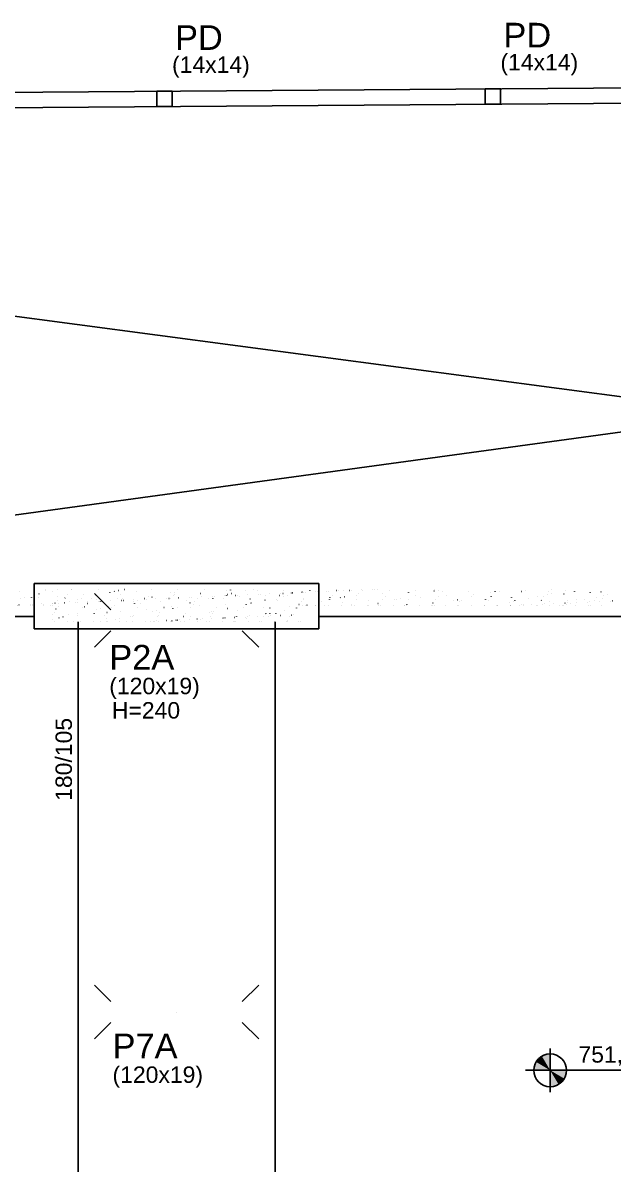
# Model space of a CAD drawing. Header units: millimetres. Extents: x 11071 to 20686, y 1651 to 7234.
# Drawn here: x 14157 to 14697, y 6175 to 7217 of the extents above; entities that cross this region are included whole.
import ezdxf

# ---------------------------------------------------------------- set-up
doc = ezdxf.new("R2010")
doc.units = ezdxf.units.MM
for name, color, linetype in [('1', 4, 'Continuous'), ('11', 22, 'Continuous'), ('12', 3, 'Continuous'), ('19', 5, 'Continuous'), ('242', 3, 'Continuous'), ('26', 1, 'Continuous'), ('27', 10, 'Continuous'), ('32', 4, 'Continuous'), ('4', 1, 'Continuous'), ('6', 6, 'Continuous'), ('9', 3, 'Continuous')]:
    doc.layers.add(name, color=color, linetype=linetype)
doc.styles.get("Standard").update_dxf_attribs({"font": 'arial.ttf'})

# ---------------------------------------------------------------- blocks, each defined once
blk = doc.blocks.new('_H9EFD498501-005')
for p, q in [((2368.807335, 4541.871545), (2368.852993, 4541.931047)), ((2392.925152, 4541.676806), (2392.970809, 4541.736308)), ((2399.758076, 4541.983515), (2399.767866, 4542.057873)), ((2404.763704, 4541.769758), (2404.838633, 4541.77303)), ((2406.63692, 4541.851545), (2406.711848, 4541.854816)), ((2415.478497, 4542.237576), (2415.553425, 4542.240848)), ((2417.157112, 4541.630821), (2417.202769, 4541.690323)), ((2425.59386, 4542.679223), (2425.668788, 4542.682494)), ((2427.467075, 4542.761009), (2427.542004, 4542.76428)), ((2430.562682, 4542.729282), (2430.635905, 4542.745515)), ((2441.274929, 4541.436082), (2441.320586, 4541.495584)), ((2482.78627, 4542.369462), (2482.79606, 4542.443821)), ((2485.835219, 4542.092351), (2485.908442, 4542.108584)), ((2565.711675, 4541.974647), (2565.721464, 4542.049006)), ((2589.550091, 4542.966596), (2589.559881, 4543.040954)), ((2602.238069, 4542.117126), (2602.311292, 4542.133359)), ((2360.773341, 4540.147915), (2360.773341, 4540.147915)), ((2360.773341, 4540.147915), (2360.773341, 4540.147915)), ((2360.773341, 4539.849098), (2360.773341, 4539.849098)), ((2360.773341, 4539.849098), (2360.773341, 4539.849098)), ((2360.773341, 4539.849098), (2360.773341, 4539.849098)), ((2360.773341, 4531.401439), (2360.773341, 4531.401439)), ((2361.744038, 4540.363114), (2361.81726, 4540.379347)), ((2362.552312, 4533.719839), (2362.597969, 4533.779341)), ((2363.103394, 4539.95083), (2363.178322, 4539.954101)), ((2363.168347, 4534.175131), (2363.178137, 4534.249489)), ((2364.976609, 4540.032616), (2365.051538, 4540.035888)), ((2373.818186, 4540.418648), (2373.893114, 4540.421919)), ((2375.91966, 4540.991566), (2375.92945, 4541.065924)), ((2379.307142, 4531.366203), (2379.380364, 4531.382436)), ((2383.933549, 4540.860294), (2384.008478, 4540.863566)), ((2385.806764, 4540.94208), (2385.881693, 4540.945352)), ((2386.784271, 4533.673854), (2386.829929, 4533.733356)), ((2387.006764, 4535.167079), (2387.016553, 4535.241438)), ((2389.18127, 4536.797683), (2389.226927, 4536.857185)), ((2394.648341, 4541.328112), (2394.72327, 4541.331383)), ((2396.514359, 4535.180951), (2396.587581, 4535.197184)), ((2400.175469, 4535.992599), (2400.248691, 4536.008832)), ((2410.902088, 4533.479116), (2410.947745, 4533.538617)), ((2411.02139, 4537.497479), (2411.03118, 4537.571837)), ((2413.355465, 4538.914534), (2413.428687, 4538.930767)), ((2422.181915, 4532.23068), (2422.191704, 4532.305038)), ((2434.933228, 4539.047115), (2434.943017, 4539.121473)), ((2435.134048, 4533.433131), (2435.179705, 4533.492632)), ((2437.531046, 4536.556959), (2437.576703, 4536.616461)), ((2446.020331, 4533.222628), (2446.030121, 4533.296986)), ((2448.125786, 4533.732371), (2448.199008, 4533.748604)), ((2451.786896, 4534.54402), (2451.860118, 4534.560252)), ((2458.771644, 4540.039063), (2458.781433, 4540.113422)), ((2459.251865, 4533.238392), (2459.297522, 4533.297893)), ((2464.966892, 4537.465954), (2465.040114, 4537.482187)), ((2465.506888, 4541.390097), (2465.552546, 4541.449599)), ((2470.034958, 4535.553027), (2470.044747, 4535.627386)), ((2482.174109, 4541.280702), (2482.247331, 4541.296935)), ((2483.483824, 4533.192407), (2483.529481, 4533.251908)), ((2485.880822, 4536.316236), (2485.92648, 4536.375737)), ((2489.624705, 4541.195359), (2489.670362, 4541.25486)), ((2493.946795, 4537.102664), (2493.956584, 4537.177022)), ((2499.737213, 4532.283791), (2499.810435, 4532.300024)), ((2503.398323, 4533.09544), (2503.471545, 4533.111673)), ((2505.033899, 4531.278177), (2505.043688, 4531.352535)), ((2507.601641, 4532.997668), (2507.647298, 4533.05717)), ((2513.856665, 4541.149374), (2513.902322, 4541.208875)), ((2516.578319, 4536.017374), (2516.651541, 4536.033607)), ((2517.785211, 4538.094612), (2517.795001, 4538.16897)), ((2529.048525, 4533.608576), (2529.058315, 4533.682934)), ((2531.833601, 4532.951683), (2531.879258, 4533.011185)), ((2533.785536, 4539.832123), (2533.858758, 4539.848356)), ((2534.230599, 4536.075512), (2534.276256, 4536.135013)), ((2537.446646, 4540.643771), (2537.519868, 4540.660004)), ((2537.974482, 4540.954635), (2538.020139, 4541.014136)), ((2541.799838, 4540.425011), (2541.809627, 4540.49937)), ((2552.960362, 4535.158212), (2552.970152, 4535.232571)), ((2555.00975, 4531.64686), (2555.082972, 4531.663093)), ((2555.951418, 4532.756944), (2555.997075, 4532.816446)), ((2562.206441, 4540.90865), (2562.252098, 4540.968151)), ((2568.189746, 4534.568795), (2568.262968, 4534.585028)), ((2576.798779, 4536.150161), (2576.808568, 4536.224519)), ((2580.183377, 4532.710959), (2580.229034, 4532.770461)), ((2582.580375, 4535.834788), (2582.626032, 4535.89429)), ((2585.396963, 4538.383543), (2585.470185, 4538.399776)), ((2586.324258, 4540.713911), (2586.369915, 4540.773413)), ((2588.062093, 4531.664125), (2588.071882, 4531.738483)), ((2589.058073, 4539.195191), (2589.131295, 4539.211424)), ((2600.813405, 4538.48056), (2600.823195, 4538.554918)), ((2604.301194, 4532.516221), (2604.346851, 4532.575722)), ((2610.556218, 4540.667926), (2610.601875, 4540.727428)), ((2611.97393, 4533.213761), (2611.983719, 4533.288119)), ((2619.801173, 4533.120215), (2619.874395, 4533.136448)), ((2622.607598, 4531.176893), (2622.682526, 4531.180165)), ((2624.480813, 4531.25868), (2624.555742, 4531.261951)), ((2624.725242, 4540.030196), (2624.735032, 4540.104555)), ((2628.533154, 4532.470236), (2628.578811, 4532.529737)), ((2630.930152, 4535.594064), (2630.975809, 4535.653566)), ((2633.32239, 4531.644711), (2633.397319, 4531.647983)), ((2634.674035, 4540.473187), (2634.719692, 4540.532689)), ((2635.812346, 4534.205709), (2635.822135, 4534.280068)), ((2637.00839, 4536.934963), (2637.081612, 4536.951196)), ((2640.6695, 4537.746612), (2640.742722, 4537.762845)), ((2643.437753, 4532.086358), (2643.512682, 4532.089629)), ((2645.310969, 4532.168144), (2645.385897, 4532.171415)), ((2362.366668, 4528.085768), (2362.366668, 4528.085768)), ((2362.366668, 4528.085768), (2362.366668, 4528.085768)), ((2364.510057, 4528.085768), (2364.510057, 4528.085768)), ((2366.127146, 4528.444268), (2366.200368, 4528.460501)), ((2374.22058, 4528.085768), (2374.22058, 4528.085768)), ((2374.255451, 4528.350644), (2374.265241, 4528.425002)), ((2382.496382, 4528.085768), (2382.496382, 4528.085768)), ((2382.496382, 4528.085768), (2382.496382, 4528.085768)), ((2386.074491, 4528.085768), (2386.074491, 4528.085768)), ((2397.928403, 4528.085768), (2397.928403, 4528.085768)), ((2397.928403, 4528.085768), (2397.928403, 4528.085768)), ((2397.928403, 4528.085768), (2397.928403, 4528.085768)), ((2398.270078, 4530.681043), (2398.279867, 4530.755402)), ((2406.763627, 4528.085768), (2406.763627, 4528.085768)), ((2406.763627, 4528.085768), (2406.763627, 4528.085768)), ((2406.763627, 4528.085768), (2406.763627, 4528.085768)), ((2407.158205, 4528.599993), (2407.203863, 4528.659494)), ((2409.782315, 4528.085768), (2409.782315, 4528.085768)), ((2409.782315, 4528.085768), (2409.782315, 4528.085768)), ((2409.782315, 4528.085768), (2409.782315, 4528.085768)), ((2421.636227, 4528.085768), (2421.636227, 4528.085768)), ((2421.636227, 4528.085768), (2421.636227, 4528.085768)), ((2422.655606, 4528.085768), (2422.655606, 4528.085768)), ((2422.655606, 4528.085768), (2422.655606, 4528.085768)), ((2430.918569, 4529.917623), (2430.991791, 4529.933856)), ((2431.030872, 4528.085768), (2431.030872, 4528.085768)), ((2431.030872, 4528.085768), (2431.030872, 4528.085768)), ((2433.490139, 4528.085768), (2433.490139, 4528.085768)), ((2433.490139, 4528.085768), (2433.490139, 4528.085768)), ((2445.344051, 4528.085768), (2445.344051, 4528.085768)), ((2455.298117, 4528.085768), (2455.298117, 4528.085768)), ((2455.298117, 4528.085768), (2455.298117, 4528.085768)), ((2455.298117, 4528.085768), (2455.298117, 4528.085768)), ((2455.507982, 4528.359269), (2455.553639, 4528.41877)), ((2457.197963, 4528.085768), (2457.197963, 4528.085768)), ((2457.197963, 4528.085768), (2457.197963, 4528.085768)), ((2457.197963, 4528.085768), (2457.197963, 4528.085768)), ((2457.283645, 4528.736592), (2457.293435, 4528.81095)), ((2469.051874, 4528.085768), (2469.051874, 4528.085768)), ((2469.051874, 4528.085768), (2469.051874, 4528.085768)), ((2469.051874, 4528.085768), (2469.051874, 4528.085768)), ((2479.565362, 4528.085768), (2479.565362, 4528.085768)), ((2479.565362, 4528.085768), (2479.565362, 4528.085768)), ((2480.801154, 4528.085768), (2480.801154, 4528.085768)), ((2480.801154, 4528.085768), (2480.801154, 4528.085768)), ((2480.905786, 4528.085768), (2480.905786, 4528.085768)), ((2480.905786, 4528.085768), (2480.905786, 4528.085768)), ((2481.195482, 4530.286228), (2481.205272, 4530.360587)), ((2482.529996, 4528.469043), (2482.603218, 4528.485276)), ((2492.759698, 4528.085768), (2492.759698, 4528.085768)), ((2492.759698, 4528.085768), (2492.759698, 4528.085768)), ((2503.832608, 4528.085768), (2503.832608, 4528.085768)), ((2503.832608, 4528.085768), (2503.832608, 4528.085768)), ((2503.832608, 4528.085768), (2503.832608, 4528.085768)), ((2503.857758, 4528.118545), (2503.903415, 4528.178047)), ((2504.61361, 4528.085768), (2504.61361, 4528.085768)), ((2516.467522, 4528.085768), (2516.467522, 4528.085768)), ((2528.099853, 4528.085768), (2528.099853, 4528.085768)), ((2528.099853, 4528.085768), (2528.099853, 4528.085768)), ((2528.321434, 4528.085768), (2528.321434, 4528.085768)), ((2528.321434, 4528.085768), (2528.321434, 4528.085768)), ((2528.321434, 4528.085768), (2528.321434, 4528.085768)), ((2538.946702, 4528.085768), (2538.946702, 4528.085768)), ((2538.946702, 4528.085768), (2538.946702, 4528.085768)), ((2538.946702, 4528.085768), (2538.946702, 4528.085768)), ((2540.175346, 4528.085768), (2540.175346, 4528.085768)), ((2540.175346, 4528.085768), (2540.175346, 4528.085768)), ((2540.20905, 4528.341777), (2540.218839, 4528.416135)), ((2551.34864, 4530.835211), (2551.421862, 4530.851444)), ((2551.809183, 4528.085768), (2551.809183, 4528.085768)), ((2551.809183, 4528.085768), (2551.809183, 4528.085768)), ((2551.809183, 4528.085768), (2551.809183, 4528.085768)), ((2552.029257, 4528.085768), (2552.029257, 4528.085768)), ((2552.029257, 4528.085768), (2552.029257, 4528.085768)), ((2552.367098, 4528.085768), (2552.367098, 4528.085768)), ((2560.117131, 4528.448501), (2560.19206, 4528.451772)), ((2561.990347, 4528.530287), (2562.065276, 4528.533559)), ((2563.883169, 4528.085768), (2563.883169, 4528.085768)), ((2564.047466, 4529.333725), (2564.057255, 4529.408084)), ((2570.831924, 4528.916319), (2570.906852, 4528.91959)), ((2575.737081, 4528.085768), (2575.737081, 4528.085768)), ((2576.634343, 4528.085768), (2576.634343, 4528.085768)), ((2576.634343, 4528.085768), (2576.634343, 4528.085768)), ((2580.947287, 4529.357965), (2581.022216, 4529.361236)), ((2582.820502, 4529.439751), (2582.895431, 4529.443023)), ((2587.590993, 4528.085768), (2587.590993, 4528.085768)), ((2587.590993, 4528.085768), (2587.590993, 4528.085768)), ((2587.590993, 4528.085768), (2587.590993, 4528.085768)), ((2591.662079, 4529.825783), (2591.737008, 4529.829054)), ((2597.09225, 4528.085768), (2597.09225, 4528.085768)), ((2597.09225, 4528.085768), (2597.09225, 4528.085768)), ((2597.09225, 4528.085768), (2597.09225, 4528.085768)), ((2599.444905, 4528.085768), (2599.444905, 4528.085768)), ((2599.444905, 4528.085768), (2599.444905, 4528.085768)), ((2599.444905, 4528.085768), (2599.444905, 4528.085768)), ((2600.901588, 4528.085768), (2600.901588, 4528.085768)), ((2601.777442, 4530.267429), (2601.852371, 4530.270701)), ((2602.960067, 4529.386632), (2603.033289, 4529.402865)), ((2603.650658, 4530.349216), (2603.725586, 4530.352487)), ((2606.621177, 4530.19828), (2606.694399, 4530.214513)), ((2611.298817, 4528.085768), (2611.298817, 4528.085768)), ((2611.298817, 4528.085768), (2611.298817, 4528.085768)), ((2612.492235, 4530.735247), (2612.567163, 4530.738519)), ((2623.152729, 4528.085768), (2623.152729, 4528.085768)), ((2623.152729, 4528.085768), (2623.152729, 4528.085768)), ((2625.168833, 4528.085768), (2625.168833, 4528.085768)), ((2625.168833, 4528.085768), (2625.168833, 4528.085768)), ((2635.00664, 4528.085768), (2635.00664, 4528.085768))]:
    blk.add_line(p, q)
blk = doc.blocks.new('_H9EFD498501-006')
for p, q in [((2138.457224, 4542.42385), (2138.530447, 4542.440083)), ((2150.952494, 4542.944885), (2150.962283, 4543.019243)), ((2151.17627, 4542.880425), (2151.221927, 4542.939927)), ((2175.40823, 4542.83444), (2175.453887, 4542.893942)), ((2193.729761, 4541.786919), (2193.802984, 4541.803151)), ((2199.526047, 4542.639701), (2199.571704, 4542.699203)), ((2223.758006, 4542.593716), (2223.803663, 4542.653218)), ((2247.875823, 4542.398978), (2247.92148, 4542.458479)), ((2272.107783, 4542.352993), (2272.15344, 4542.412494)), ((2296.225599, 4542.158254), (2296.271257, 4542.217755)), ((2310.132611, 4541.811694), (2310.205834, 4541.827927)), ((2316.906093, 4542.936017), (2316.915882, 4543.010376)), ((2320.457559, 4542.112269), (2320.503216, 4542.17177)), ((2344.575376, 4541.91753), (2344.621033, 4541.977032)), ((2133.226661, 4541.264262), (2133.226661, 4541.264262)), ((2133.226661, 4541.264262), (2133.226661, 4541.264262)), ((2133.226661, 4541.264262), (2133.226661, 4541.264262)), ((2138.201181, 4536.128449), (2138.210971, 4536.202808)), ((2145.035389, 4534.877473), (2145.081046, 4534.936975)), ((2147.432387, 4538.001302), (2147.478044, 4538.060804)), ((2149.464495, 4531.642413), (2149.474285, 4531.716772)), ((2156.020328, 4533.426938), (2156.09355, 4533.443171)), ((2159.681438, 4534.238587), (2159.75466, 4534.25482)), ((2162.215808, 4538.458848), (2162.225597, 4538.533207)), ((2165.516631, 4531.324006), (2165.59156, 4531.327277)), ((2169.153206, 4534.682735), (2169.198863, 4534.742236)), ((2172.861434, 4537.160522), (2172.934656, 4537.176755)), ((2173.376333, 4533.192049), (2173.386122, 4533.266408)), ((2175.631995, 4531.765652), (2175.706923, 4531.768923)), ((2177.50521, 4531.847438), (2177.580139, 4531.85071)), ((2186.127645, 4540.008485), (2186.137435, 4540.082843)), ((2186.346787, 4532.23347), (2186.421716, 4532.236741)), ((2190.068651, 4540.97527), (2190.141873, 4540.991503)), ((2193.385166, 4534.63675), (2193.430823, 4534.696251)), ((2195.782164, 4537.760578), (2195.827821, 4537.82008)), ((2196.46215, 4532.675116), (2196.537079, 4532.678388)), ((2197.214749, 4534.183998), (2197.224538, 4534.258356)), ((2198.335366, 4532.756902), (2198.410294, 4532.760174)), ((2207.176942, 4533.142934), (2207.251871, 4533.146205)), ((2207.631755, 4531.978359), (2207.704977, 4531.994592)), ((2209.966061, 4541.000433), (2209.975851, 4541.074792)), ((2211.292865, 4532.790007), (2211.366087, 4532.80624)), ((2217.292306, 4533.58458), (2217.367234, 4533.587852)), ((2217.502982, 4534.442011), (2217.54864, 4534.501512)), ((2219.165521, 4533.666367), (2219.24045, 4533.669638)), ((2221.229375, 4536.514397), (2221.239165, 4536.588755)), ((2224.472861, 4535.711942), (2224.546083, 4535.728175)), ((2228.007098, 4534.052398), (2228.082026, 4534.05567)), ((2232.3899, 4531.247598), (2232.39969, 4531.321957)), ((2238.122461, 4534.494045), (2238.19739, 4534.497316)), ((2239.995676, 4534.575831), (2240.070605, 4534.579102)), ((2241.680078, 4539.52669), (2241.7533, 4539.542923)), ((2241.734942, 4534.396026), (2241.780599, 4534.455527)), ((2244.13194, 4537.519855), (2244.177597, 4537.579356)), ((2245.141213, 4538.064033), (2245.151002, 4538.138392)), ((2245.341188, 4540.338339), (2245.41441, 4540.354572)), ((2248.837253, 4534.961862), (2248.912182, 4534.965134)), ((2256.228316, 4532.239547), (2256.238106, 4532.313905)), ((2258.952616, 4535.403509), (2259.027545, 4535.40678)), ((2260.825832, 4535.485295), (2260.90076, 4535.488567)), ((2262.904292, 4531.341427), (2262.977514, 4531.35766)), ((2265.852759, 4534.201287), (2265.898416, 4534.260788)), ((2268.979629, 4539.055982), (2268.989418, 4539.13034)), ((2269.667409, 4535.871327), (2269.742337, 4535.874598)), ((2276.084288, 4534.263362), (2276.15751, 4534.279595)), ((2279.782772, 4536.312973), (2279.8577, 4536.316244)), ((2280.242943, 4534.569946), (2280.252732, 4534.644304)), ((2281.655987, 4536.394759), (2281.730916, 4536.398031)), ((2290.084719, 4534.155302), (2290.130376, 4534.214803)), ((2290.497564, 4536.780791), (2290.572493, 4536.784062)), ((2292.481717, 4537.279131), (2292.527374, 4537.338632)), ((2292.994255, 4541.386381), (2293.004045, 4541.460739)), ((2293.291505, 4538.07811), (2293.364727, 4538.094343)), ((2296.952615, 4538.889759), (2297.025837, 4538.905992)), ((2300.612927, 4537.222437), (2300.687856, 4537.225709)), ((2302.486143, 4537.304224), (2302.561071, 4537.307495)), ((2304.15478, 4536.119582), (2304.16457, 4536.19394)), ((2311.327719, 4537.690255), (2311.402648, 4537.693527)), ((2314.202535, 4533.960563), (2314.248192, 4534.020065)), ((2321.443083, 4538.131901), (2321.518011, 4538.135173)), ((2323.316298, 4538.213688), (2323.391227, 4538.216959)), ((2327.695715, 4532.814782), (2327.768937, 4532.831015)), ((2327.993196, 4537.111531), (2328.002986, 4537.185889)), ((2332.157875, 4538.599719), (2332.232803, 4538.602991)), ((2338.434495, 4533.914578), (2338.480152, 4533.97408)), ((2339.25651, 4532.625495), (2339.2663, 4532.699853)), ((2340.831493, 4537.038407), (2340.87715, 4537.097908)), ((2342.273238, 4539.041366), (2342.348167, 4539.044637)), ((2344.146454, 4539.123152), (2344.221382, 4539.126423)), ((2344.902932, 4536.629531), (2344.976154, 4536.645764)), ((2348.564042, 4537.441179), (2348.637264, 4537.457412)), ((2352.007823, 4539.44193), (2352.017612, 4539.516288)), ((2352.98803, 4539.509184), (2353.062959, 4539.512455)), ((2133.226661, 4529.914195), (2133.226661, 4529.914195)), ((2133.226661, 4529.914195), (2133.226661, 4529.914195)), ((2133.226661, 4529.914195), (2133.226661, 4529.914195)), ((2133.226661, 4528.373704), (2133.226661, 4528.373704)), ((2133.226661, 4528.373704), (2133.226661, 4528.373704)), ((2133.971684, 4529.946723), (2134.046613, 4529.949995)), ((2135.036483, 4521.846645), (2135.08214, 4521.906146)), ((2135.844899, 4530.02851), (2135.919828, 4530.031781)), ((2136.713183, 4524.825978), (2136.722972, 4524.900336)), ((2138.780365, 4526.725768), (2138.826023, 4526.785269)), ((2138.813111, 4529.61219), (2138.886333, 4529.628423)), ((2144.686476, 4530.414541), (2144.761405, 4530.417813)), ((2154.801839, 4530.856188), (2154.876768, 4530.859459)), ((2156.675055, 4530.937974), (2156.749983, 4530.941245)), ((2160.62502, 4526.375614), (2160.63481, 4526.449973)), ((2163.012325, 4526.679783), (2163.057982, 4526.739284)), ((2165.409323, 4529.803611), (2165.45498, 4529.863113)), ((2173.583432, 4524.430027), (2173.656654, 4524.44626)), ((2177.244542, 4525.241676), (2177.317764, 4525.257909)), ((2183.386259, 4521.605921), (2183.431916, 4521.665422)), ((2184.463436, 4527.367563), (2184.473226, 4527.441921)), ((2187.130142, 4526.485044), (2187.175799, 4526.544545)), ((2190.424538, 4528.16361), (2190.49776, 4528.179843)), ((2195.72675, 4522.881527), (2195.73654, 4522.955885)), ((2208.478063, 4529.697962), (2208.487852, 4529.77232)), ((2211.362102, 4526.439059), (2211.407759, 4526.49856)), ((2213.7591, 4529.562888), (2213.804757, 4529.622389)), ((2219.638587, 4524.431163), (2219.648377, 4524.505521)), ((2225.194859, 4522.981447), (2225.268081, 4522.99768)), ((2228.855969, 4523.793096), (2228.929191, 4523.809329)), ((2231.736036, 4521.365197), (2231.781693, 4521.424699)), ((2235.479918, 4526.24432), (2235.525575, 4526.303822)), ((2242.035965, 4526.715031), (2242.109187, 4526.731264)), ((2243.477004, 4525.423111), (2243.486793, 4525.49747)), ((2254.740318, 4520.937075), (2254.750107, 4521.011434)), ((2259.243182, 4530.529779), (2259.316404, 4530.546012)), ((2259.711878, 4526.198335), (2259.757535, 4526.257837)), ((2262.108876, 4529.322164), (2262.154533, 4529.381665)), ((2267.49163, 4527.753511), (2267.50142, 4527.827869)), ((2276.806286, 4521.532867), (2276.879508, 4521.5491)), ((2278.652155, 4522.486712), (2278.661944, 4522.56107)), ((2280.085812, 4521.124473), (2280.131469, 4521.183975)), ((2280.467396, 4522.344516), (2280.540618, 4522.360749)), ((2283.829695, 4526.003596), (2283.875352, 4526.063098)), ((2291.403467, 4529.303147), (2291.413257, 4529.377505)), ((2293.647392, 4525.266451), (2293.720614, 4525.282684)), ((2302.490571, 4523.47866), (2302.500361, 4523.553019)), ((2308.061654, 4525.957611), (2308.107312, 4526.017113)), ((2310.458653, 4529.08144), (2310.50431, 4529.140942)), ((2310.854609, 4529.081199), (2310.927831, 4529.097432)), ((2314.515719, 4529.892848), (2314.588941, 4529.909081)), ((2315.241884, 4530.295095), (2315.251673, 4530.369454)), ((2326.505198, 4525.809059), (2326.514987, 4525.883418)), ((2328.435588, 4520.88375), (2328.481246, 4520.943251)), ((2332.078823, 4520.895936), (2332.152045, 4520.912169)), ((2332.179471, 4525.762873), (2332.225128, 4525.822374)), ((2345.258819, 4523.817871), (2345.332041, 4523.834104)), ((2350.417035, 4527.358696), (2350.426824, 4527.433054)), ((2356.411431, 4525.716888), (2356.457088, 4525.776389)), ((2358.808429, 4528.840716), (2358.854086, 4528.900218)), ((2133.226661, 4519.488039), (2133.226661, 4519.488039)), ((2133.226661, 4519.488039), (2133.226661, 4519.488039)), ((2133.226661, 4519.488039), (2133.226661, 4519.488039)), ((2133.226661, 4515.483146), (2133.226661, 4515.483146)), ((2133.226661, 4515.483146), (2133.226661, 4515.483146)), ((2133.226661, 4515.483146), (2133.226661, 4515.483146)), ((2135.253919, 4513.741768), (2135.253919, 4513.741768)), ((2135.253919, 4513.741768), (2135.253919, 4513.741768)), ((2135.253919, 4513.741768), (2135.253919, 4513.741768)), ((2139.535109, 4516.881696), (2139.608331, 4516.897929)), ((2143.196219, 4517.693344), (2143.269441, 4517.709577)), ((2147.107831, 4513.741768), (2147.107831, 4513.741768)), ((2147.107831, 4513.741768), (2147.107831, 4513.741768)), ((2147.873707, 4519.559179), (2147.883497, 4519.633537)), ((2153.084637, 4513.741768), (2153.084637, 4513.741768)), ((2156.376215, 4520.615279), (2156.449437, 4520.631512)), ((2156.757301, 4518.528077), (2156.802958, 4518.587579)), ((2158.961743, 4513.741768), (2158.970601, 4513.809051)), ((2158.961743, 4513.741768), (2158.961743, 4513.741768)), ((2170.815655, 4513.741768), (2170.815655, 4513.741768)), ((2171.712124, 4520.551127), (2171.721913, 4520.625486)), ((2177.351882, 4513.741768), (2177.351882, 4513.741768)), ((2177.351882, 4513.741768), (2177.351882, 4513.741768)), ((2180.989261, 4518.482092), (2181.034918, 4518.541594)), ((2182.669566, 4513.741768), (2182.669566, 4513.741768)), ((2182.669566, 4513.741768), (2182.669566, 4513.741768)), ((2182.669566, 4513.741768), (2182.669566, 4513.741768)), ((2182.975438, 4516.065091), (2182.985227, 4516.13945)), ((2183.517359, 4513.741768), (2183.517359, 4513.741768)), ((2183.517359, 4513.741768), (2183.517359, 4513.741768)), ((2183.517359, 4513.741768), (2183.517359, 4513.741768)), ((2191.146535, 4515.433116), (2191.219758, 4515.449349)), ((2194.523478, 4513.741768), (2194.523478, 4513.741768)), ((2194.523478, 4513.741768), (2194.523478, 4513.741768)), ((2194.523478, 4513.741768), (2194.523478, 4513.741768)), ((2194.807645, 4516.244764), (2194.880868, 4516.260997)), ((2201.619128, 4513.741768), (2201.619128, 4513.741768)), ((2205.107078, 4518.287353), (2205.152735, 4518.346855)), ((2206.37739, 4513.741768), (2206.37739, 4513.741768)), ((2206.37739, 4513.741768), (2206.37739, 4513.741768)), ((2206.887275, 4517.614728), (2206.897064, 4517.689086)), ((2207.987642, 4519.166699), (2208.060864, 4519.182932)), ((2218.231302, 4513.741768), (2218.231302, 4513.741768)), ((2218.231302, 4513.741768), (2218.231302, 4513.741768)), ((2223.277576, 4513.741768), (2223.277576, 4513.741768)), ((2223.277576, 4513.741768), (2223.277576, 4513.741768)), ((2223.277576, 4513.741768), (2223.277576, 4513.741768)), ((2225.886373, 4513.741768), (2225.886373, 4513.741768)), ((2225.886373, 4513.741768), (2225.886373, 4513.741768)), ((2226.834645, 4513.897073), (2226.909573, 4513.900345)), ((2228.70786, 4513.978859), (2228.782789, 4513.982131)), ((2229.339037, 4518.241368), (2229.384695, 4518.30087)), ((2230.085214, 4513.741768), (2230.085214, 4513.741768)), ((2230.725691, 4518.606676), (2230.735481, 4518.681035)), ((2237.549437, 4514.364891), (2237.624366, 4514.368163)), ((2241.662908, 4513.741768), (2241.662908, 4513.741768)), ((2241.662908, 4513.741768), (2241.662908, 4513.741768)), ((2241.662908, 4513.741768), (2241.662908, 4513.741768)), ((2241.939126, 4513.741768), (2241.939126, 4513.741768)), ((2241.939126, 4513.741768), (2241.939126, 4513.741768)), ((2241.939126, 4513.741768), (2241.939126, 4513.741768)), ((2241.989005, 4514.12064), (2241.998795, 4514.194998)), ((2242.757962, 4513.984536), (2242.831185, 4514.000769)), ((2246.419072, 4514.796185), (2246.492295, 4514.812417)), ((2247.6648, 4514.806537), (2247.739729, 4514.809809)), ((2249.538016, 4514.888324), (2249.612944, 4514.891595)), ((2250.153618, 4513.741768), (2250.153618, 4513.741768)), ((2253.456854, 4518.04663), (2253.502511, 4518.106131)), ((2253.793038, 4513.741768), (2253.793038, 4513.741768)), ((2253.793038, 4513.741768), (2253.793038, 4513.741768)), ((2253.793038, 4513.741768), (2253.793038, 4513.741768)), ((2258.379592, 4515.274355), (2258.454521, 4515.277627)), ((2259.599069, 4517.718119), (2259.672291, 4517.734352)), ((2265.646949, 4513.741768), (2265.646949, 4513.741768)), ((2265.646949, 4513.741768), (2265.646949, 4513.741768)), ((2265.900842, 4515.670276), (2265.910632, 4515.744635)), ((2268.494956, 4515.716002), (2268.569884, 4515.719273)), ((2270.368171, 4515.797788), (2270.4431, 4515.801059)), ((2274.420863, 4513.741768), (2274.420863, 4513.741768)), ((2274.420863, 4513.741768), (2274.420863, 4513.741768)), ((2277.500861, 4513.741768), (2277.500861, 4513.741768)), ((2277.500861, 4513.741768), (2277.500861, 4513.741768)), ((2277.688814, 4518.000645), (2277.734471, 4518.060146)), ((2279.209748, 4516.18382), (2279.284676, 4516.187091)), ((2289.325111, 4516.625466), (2289.40004, 4516.628737)), ((2289.354773, 4513.741768), (2289.354773, 4513.741768)), ((2289.739259, 4516.662225), (2289.749048, 4516.736583)), ((2291.198326, 4516.707252), (2291.273255, 4516.710524)), ((2298.688108, 4513.741768), (2298.688108, 4513.741768)), ((2299.808456, 4513.741768), (2299.808456, 4513.741768)), ((2299.808456, 4513.741768), (2299.808456, 4513.741768)), ((2300.039903, 4517.093284), (2300.114832, 4517.096555)), ((2301.208685, 4513.741768), (2301.208685, 4513.741768)), ((2301.806631, 4517.805906), (2301.852288, 4517.865407)), ((2310.155266, 4517.53493), (2310.230195, 4517.538201)), ((2311.210495, 4516.269539), (2311.283718, 4516.285772)), ((2312.028482, 4517.616716), (2312.10341, 4517.619988)), ((2313.062597, 4513.741768), (2313.062597, 4513.741768)), ((2313.062597, 4513.741768), (2313.062597, 4513.741768)), ((2313.062597, 4513.741768), (2313.062597, 4513.741768)), ((2313.753885, 4518.992624), (2313.763675, 4519.066982)), ((2320.870059, 4518.002748), (2320.944987, 4518.006019)), ((2322.955353, 4513.741768), (2322.955353, 4513.741768)), ((2322.955353, 4513.741768), (2322.955353, 4513.741768)), ((2324.916509, 4513.741768), (2324.924199, 4513.800183)), ((2324.916509, 4513.741768), (2324.916509, 4513.741768)), ((2324.916509, 4513.741768), (2324.916509, 4513.741768)), ((2326.03859, 4517.759921), (2326.084247, 4517.819422)), ((2328.417713, 4520.084288), (2328.490935, 4520.100521)), ((2330.985422, 4518.444394), (2331.06035, 4518.447666)), ((2332.858637, 4518.526181), (2332.933566, 4518.529452)), ((2336.770421, 4513.741768), (2336.770421, 4513.741768)), ((2336.770421, 4513.741768), (2336.770421, 4513.741768)), ((2337.665722, 4520.54226), (2337.675512, 4520.616619)), ((2341.700214, 4518.912212), (2341.775143, 4518.915484)), ((2347.222599, 4513.741768), (2347.222599, 4513.741768)), ((2348.624332, 4513.741768), (2348.624332, 4513.741768)), ((2348.752826, 4514.717774), (2348.762615, 4514.792132)), ((2350.156407, 4517.565182), (2350.202064, 4517.624684)), ((2351.815577, 4519.353858), (2351.890506, 4519.35713)), ((2353.688793, 4519.435645), (2353.763721, 4519.438916)), ((2357.954004, 4513.741768), (2357.954004, 4513.741768)), ((2357.954004, 4513.741768), (2357.954004, 4513.741768)), ((2360.478244, 4513.741768), (2360.478244, 4513.741768))]:
    blk.add_line(p, q)
blk = doc.blocks.new('_H285E6FE298-000')
for p, q in [((1878.308495, 4542.914306), (1878.318285, 4542.988664)), ((1901.624303, 4541.481486), (1901.697526, 4541.497719)), ((1938.831161, 4541.530839), (1938.90609, 4541.53411)), ((1947.672738, 4541.91687), (1947.747667, 4541.920142)), ((1957.788101, 4542.358517), (1957.86303, 4542.361788)), ((1959.661317, 4542.440303), (1959.736245, 4542.443575)), ((1961.160479, 4541.961803), (1961.170269, 4542.036162)), ((1966.415726, 4542.954841), (1966.488949, 4542.971074)), ((1968.502894, 4542.826335), (1968.577822, 4542.829606)), ((2018.027153, 4541.506261), (2018.100376, 4541.522494)), ((2044.188673, 4542.347751), (2044.198463, 4542.422109)), ((2127.058453, 4543.075164), (2127.06659, 4543.085768)), ((2127.114078, 4541.952936), (2127.123867, 4542.027294)), ((2138.457224, 4542.42385), (2138.530447, 4542.440083)), ((1865.393523, 4538.324482), (1865.393523, 4538.324482)), ((1865.393523, 4538.324482), (1865.393523, 4538.324482)), ((1865.393523, 4538.324482), (1865.393523, 4538.324482)), ((1865.393523, 4534.85475), (1865.393523, 4534.85475)), ((1865.393523, 4534.85475), (1865.393523, 4534.85475)), ((1865.393523, 4533.449315), (1865.393523, 4533.449315)), ((1865.557183, 4536.097871), (1865.566972, 4536.172229)), ((1867.57598, 4533.933154), (1867.649202, 4533.949387)), ((1874.46748, 4538.72066), (1874.542408, 4538.723931)), ((1875.310664, 4531.247954), (1875.356322, 4531.307456)), ((1876.340695, 4538.802446), (1876.415624, 4538.805718)), ((1879.054547, 4536.127077), (1879.100204, 4536.186579)), ((1880.755976, 4536.855089), (1880.829198, 4536.871322)), ((1885.182272, 4539.188478), (1885.2572, 4539.191749)), ((1889.395599, 4537.089819), (1889.405389, 4537.164178)), ((1895.297635, 4539.630124), (1895.372564, 4539.633395)), ((1897.17085, 4539.71191), (1897.245779, 4539.715182)), ((1897.963193, 4540.669837), (1898.036415, 4540.68607)), ((1900.658913, 4532.603783), (1900.668703, 4532.678141)), ((1903.286507, 4536.081092), (1903.332164, 4536.140594)), ((1905.683505, 4539.204921), (1905.729162, 4539.264422)), ((1906.012427, 4540.097942), (1906.087356, 4540.101213)), ((1913.410226, 4539.420218), (1913.420015, 4539.494577)), ((1915.526297, 4531.672926), (1915.599519, 4531.689159)), ((1916.12779, 4540.539588), (1916.202719, 4540.54286)), ((1918.001006, 4540.621375), (1918.075935, 4540.624646)), ((1919.187407, 4532.484575), (1919.260629, 4532.500808)), ((1924.57075, 4534.153419), (1924.58054, 4534.227778)), ((1926.842583, 4541.007406), (1926.917511, 4541.010678)), ((1927.404324, 4535.886353), (1927.449981, 4535.945855)), ((1932.367403, 4535.406509), (1932.440625, 4535.422742)), ((1936.957946, 4541.449052), (1937.032875, 4541.452324)), ((1937.322063, 4540.969855), (1937.331852, 4541.044213)), ((1948.409167, 4535.145368), (1948.418956, 4535.219726)), ((1949.57462, 4539.221258), (1949.647842, 4539.237491)), ((1951.636283, 4535.840368), (1951.68194, 4535.89987)), ((1953.23573, 4540.032906), (1953.308952, 4540.049139)), ((1954.033281, 4538.964197), (1954.078939, 4539.023699)), ((1972.423793, 4537.475767), (1972.433583, 4537.550125)), ((1975.7541, 4535.64563), (1975.799757, 4535.705131)), ((1983.584318, 4532.208968), (1983.594107, 4532.283326)), ((1983.97883, 4533.95793), (1984.052052, 4533.974163)), ((1996.33563, 4539.025403), (1996.34542, 4539.099762)), ((1999.98606, 4535.599645), (2000.031717, 4535.659146)), ((2001.186047, 4537.772678), (2001.259269, 4537.788911)), ((2002.383058, 4538.723473), (2002.428715, 4538.782975)), ((2004.847157, 4538.584326), (2004.920379, 4538.600559)), ((2007.422734, 4533.200917), (2007.432523, 4533.275275)), ((2020.174047, 4540.017352), (2020.183836, 4540.09171)), ((2024.103877, 4535.404906), (2024.149534, 4535.464407)), ((2031.437361, 4535.531316), (2031.44715, 4535.605674)), ((2035.590257, 4532.50935), (2035.663479, 4532.525583)), ((2048.335836, 4535.358921), (2048.381493, 4535.418422)), ((2050.732834, 4538.48275), (2050.778491, 4538.542251)), ((2052.797474, 4536.324098), (2052.870696, 4536.340331)), ((2055.349198, 4537.080952), (2055.358987, 4537.15531)), ((2056.458584, 4537.135747), (2056.531806, 4537.15198)), ((2066.436301, 4531.256465), (2066.446091, 4531.330824)), ((2069.63858, 4540.057681), (2069.711802, 4540.073914)), ((2072.453653, 4535.164182), (2072.49931, 4535.223684)), ((2079.187614, 4538.072901), (2079.197403, 4538.147259)), ((2090.450928, 4533.586864), (2090.460717, 4533.661223)), ((2096.685613, 4535.118197), (2096.73127, 4535.177699)), ((2099.082611, 4538.242026), (2099.128268, 4538.301527)), ((2103.202241, 4540.4033), (2103.21203, 4540.477658)), ((2104.408901, 4534.875518), (2104.482123, 4534.891751)), ((2108.070011, 4535.687167), (2108.143233, 4535.7034)), ((2114.362765, 4535.136501), (2114.372555, 4535.210859)), ((2120.80343, 4534.923458), (2120.849087, 4534.98296)), ((2121.250007, 4538.609102), (2121.323229, 4538.625335)), ((2137.797731, 4533.06394), (2137.797731, 4533.06394)), ((2138.201181, 4536.128449), (2138.210971, 4536.202808)), ((1872.884234, 4528.085768), (1872.884234, 4528.085768)), ((1872.884234, 4528.085768), (1872.884234, 4528.085768)), ((1872.913666, 4528.124125), (1872.959323, 4528.183627)), ((1876.356281, 4528.085768), (1876.356281, 4528.085768)), ((1876.644287, 4530.273384), (1876.654076, 4530.347742)), ((1888.210193, 4528.085768), (1888.210193, 4528.085768)), ((1897.151479, 4528.085768), (1897.151479, 4528.085768)), ((1897.151479, 4528.085768), (1897.151479, 4528.085768)), ((1899.345672, 4528.085768), (1899.345672, 4528.085768)), ((1899.345672, 4528.085768), (1899.345672, 4528.085768)), ((1899.345672, 4528.085768), (1899.345672, 4528.085768)), ((1900.064105, 4528.085768), (1900.064105, 4528.085768)), ((1900.064105, 4528.085768), (1900.064105, 4528.085768)), ((1900.064105, 4528.085768), (1900.064105, 4528.085768)), ((1911.918017, 4528.085768), (1911.918017, 4528.085768)), ((1911.918017, 4528.085768), (1911.918017, 4528.085768)), ((1911.918017, 4528.085768), (1911.918017, 4528.085768)), ((1921.418724, 4528.085768), (1921.418724, 4528.085768)), ((1921.418724, 4528.085768), (1921.418724, 4528.085768)), ((1921.418724, 4528.085768), (1921.418724, 4528.085768)), ((1923.660441, 4531.00723), (1923.706098, 4531.066732)), ((1923.771929, 4528.085768), (1923.771929, 4528.085768)), ((1923.771929, 4528.085768), (1923.771929, 4528.085768)), ((1935.625841, 4528.085768), (1935.625841, 4528.085768)), ((1935.657854, 4528.328933), (1935.667643, 4528.403291)), ((1945.685969, 4528.085768), (1945.685969, 4528.085768)), ((1945.685969, 4528.085768), (1945.685969, 4528.085768)), ((1947.479753, 4528.085768), (1947.479753, 4528.085768)), ((1957.49122, 4528.085768), (1957.49122, 4528.085768)), ((1957.49122, 4528.085768), (1957.49122, 4528.085768)), ((1957.49122, 4528.085768), (1957.49122, 4528.085768)), ((1959.333664, 4528.085768), (1959.333664, 4528.085768)), ((1959.333664, 4528.085768), (1959.333664, 4528.085768)), ((1959.333664, 4528.085768), (1959.333664, 4528.085768)), ((1959.672481, 4530.659332), (1959.68227, 4530.73369)), ((1967.137724, 4530.224346), (1967.210946, 4530.240579)), ((1969.953214, 4528.085768), (1969.953214, 4528.085768)), ((1969.953214, 4528.085768), (1969.953214, 4528.085768)), ((1969.953214, 4528.085768), (1969.953214, 4528.085768)), ((1970.798834, 4531.035995), (1970.872056, 4531.052228)), ((1971.187576, 4528.085768), (1971.187576, 4528.085768)), ((1971.187576, 4528.085768), (1971.187576, 4528.085768)), ((1971.187576, 4528.085768), (1971.187576, 4528.085768)), ((1972.010217, 4530.766507), (1972.055874, 4530.826008)), ((1983.041488, 4528.085768), (1983.041488, 4528.085768)), ((1983.041488, 4528.085768), (1983.041488, 4528.085768)), ((1994.220459, 4528.085768), (1994.220459, 4528.085768)), ((1994.220459, 4528.085768), (1994.220459, 4528.085768)), ((1994.8954, 4528.085768), (1994.8954, 4528.085768)), ((1994.8954, 4528.085768), (1994.8954, 4528.085768)), ((2006.749312, 4528.085768), (2006.749312, 4528.085768)), ((2015.636768, 4528.085768), (2015.636768, 4528.085768)), ((2015.636768, 4528.085768), (2015.636768, 4528.085768)), ((2015.636768, 4528.085768), (2015.636768, 4528.085768)), ((2018.487705, 4528.085768), (2018.487705, 4528.085768)), ((2018.487705, 4528.085768), (2018.487705, 4528.085768)), ((2018.487705, 4528.085768), (2018.487705, 4528.085768)), ((2018.603224, 4528.085768), (2018.603224, 4528.085768)), ((2018.603224, 4528.085768), (2018.603224, 4528.085768)), ((2018.603224, 4528.085768), (2018.603224, 4528.085768)), ((2018.686048, 4528.71488), (2018.695837, 4528.789239)), ((2018.749151, 4528.775766), (2018.822373, 4528.791999)), ((2020.359994, 4530.525783), (2020.405651, 4530.585284)), ((2022.410261, 4529.587415), (2022.483483, 4529.603648)), ((2030.457136, 4528.085768), (2030.457136, 4528.085768)), ((2030.457136, 4528.085768), (2030.457136, 4528.085768)), ((2030.457136, 4528.085768), (2030.457136, 4528.085768)), ((2042.311047, 4528.085768), (2042.311047, 4528.085768)), ((2042.311047, 4528.085768), (2042.311047, 4528.085768)), ((2042.597885, 4530.264517), (2042.607675, 4530.338875)), ((2042.75495, 4528.085768), (2042.75495, 4528.085768)), ((2042.75495, 4528.085768), (2042.75495, 4528.085768)), ((2054.164959, 4528.085768), (2054.164959, 4528.085768)), ((2054.164959, 4528.085768), (2054.164959, 4528.085768)), ((2066.018871, 4528.085768), (2066.018871, 4528.085768)), ((2067.022195, 4528.085768), (2067.022195, 4528.085768)), ((2067.022195, 4528.085768), (2067.022195, 4528.085768)), ((2067.022195, 4528.085768), (2067.022195, 4528.085768)), ((2068.70977, 4530.285059), (2068.755427, 4530.344561)), ((2073.782316, 4528.085768), (2073.782316, 4528.085768)), ((2074.021688, 4528.138835), (2074.09491, 4528.155068)), ((2077.872783, 4528.085768), (2077.872783, 4528.085768)), ((2087.201684, 4531.06077), (2087.274906, 4531.077003)), ((2089.726695, 4528.085768), (2089.726695, 4528.085768)), ((2089.726695, 4528.085768), (2089.726695, 4528.085768)), ((2089.726695, 4528.085768), (2089.726695, 4528.085768)), ((2091.28944, 4528.085768), (2091.28944, 4528.085768)), ((2091.28944, 4528.085768), (2091.28944, 4528.085768)), ((2091.348796, 4528.085768), (2091.348796, 4528.085768)), ((2091.348796, 4528.085768), (2091.348796, 4528.085768)), ((2091.348796, 4528.085768), (2091.348796, 4528.085768)), ((2092.311373, 4528.127795), (2092.386302, 4528.131066)), ((2094.184588, 4528.209581), (2094.259517, 4528.212853)), ((2101.580607, 4528.085768), (2101.580607, 4528.085768)), ((2101.580607, 4528.085768), (2101.580607, 4528.085768)), ((2101.611453, 4528.320065), (2101.621242, 4528.394424)), ((2103.026165, 4528.595613), (2103.101094, 4528.598884)), ((2113.141528, 4529.037259), (2113.216457, 4529.040531)), ((2113.434519, 4528.085768), (2113.434519, 4528.085768)), ((2113.434519, 4528.085768), (2113.434519, 4528.085768)), ((2115.014744, 4529.119045), (2115.089673, 4529.122317)), ((2115.556685, 4528.085768), (2115.556685, 4528.085768)), ((2115.556685, 4528.085768), (2115.556685, 4528.085768)), ((2115.556685, 4528.085768), (2115.556685, 4528.085768)), ((2117.059547, 4530.044335), (2117.105204, 4530.103837)), ((2123.856321, 4529.505077), (2123.931249, 4529.508349)), ((2125.28843, 4528.085768), (2125.28843, 4528.085768)), ((2125.449869, 4529.312014), (2125.459658, 4529.386372)), ((2131.927865, 4528.085768), (2131.927865, 4528.085768)), ((2131.927865, 4528.085768), (2131.927865, 4528.085768)), ((2133.971684, 4529.946723), (2134.046613, 4529.949995))]:
    blk.add_line(p, q)

msp = doc.modelspace()

# ---------------------------------------------------------------- linework, layer by layer
for p, q in [((14639.16, 6275.92), (14639.16, 6280.92)), ((14639.16, 6280.92), (14639.16, 6240.92)), ((14616.66, 6260.92), (14758.57, 6260.92))]:
    msp.add_line(p, q)
msp.add_circle((14639.16, 6260.92), 15)
at = {"layer": '1'}
for p, q in [((17031.46, 7174.65), (12247.36, 7139.54)), ((17031.56, 7160.65), (12247.36, 7125.54)), ((13660.9, 6675.17), (14167.9, 6675.17)), ((14427.9, 6675.17), (15998.4, 6675.17))]:
    msp.add_line(p, q, dxfattribs=at)
for points in [[(14207.9, 6670.08), (14207.9, 6314.09)], [(14387.9, 6314.09), (14387.9, 6670.08)], [(14207.9, 6314.09), (14207.9, 5970.09)], [(14387.9, 5983.09), (14387.9, 6314.09)]]:
    msp.add_lwpolyline(points, dxfattribs=at)
at = {"layer": '19'}
for p, q in [((17016.47, 7160.34), (13656.9, 6700.17)), ((12793.85, 7129.55), (16023.9, 6700.17))]:
    msp.add_line(p, q, dxfattribs=at)
at = {"layer": '242'}
for p, q in [((14298.9, 6683.67), (14298.9, 6683.67)), ((14297.9, 6671.59), (14297.9, 6671.59)), ((14297.9, 6314.09), (14297.9, 6314.09))]:
    msp.add_line(p, q, dxfattribs=at)
at = {"layer": '27'}
for points in [[(14639.16, 6260.92), (14628.14, 6271.1), (14626.95, 6269.63)], [(14639.16, 6260.92), (14628.96, 6271.92), (14628.14, 6271.1)], [(14639.16, 6260.92), (14629.52, 6272.42), (14628.96, 6271.92)], [(14639.16, 6260.92), (14630.2, 6272.96), (14629.52, 6272.42)], [(14639.16, 6260.92), (14630.8, 6273.37), (14630.2, 6272.96)], [(14639.16, 6260.92), (14631.57, 6273.86), (14630.8, 6273.37)], [(14639.16, 6260.92), (14632.25, 6274.24), (14631.57, 6273.86)], [(14639.16, 6260.92), (14633.15, 6274.67), (14632.25, 6274.24)], [(14639.16, 6260.92), (14633.65, 6274.87), (14633.15, 6274.67)], [(14639.16, 6260.92), (14634.74, 6275.26), (14633.65, 6274.87)], [(14639.16, 6260.92), (14636.12, 6275.61), (14634.74, 6275.26)], [(14639.16, 6260.92), (14637.3, 6275.81), (14636.12, 6275.61)], [(14639.16, 6260.92), (14639.16, 6275.92), (14637.3, 6275.81)], [(14639.16, 6260.92), (14624.19, 6261.86), (14624.16, 6260.92)], [(14639.16, 6260.92), (14624.16, 6260.92), (14639.16, 6260.92)], [(14639.16, 6260.92), (14624.2, 6261.95), (14624.19, 6261.86)], [(14639.16, 6260.92), (14624.33, 6263.16), (14624.2, 6261.95)], [(14639.16, 6260.92), (14624.46, 6263.89), (14624.33, 6263.16)], [(14639.16, 6260.92), (14624.68, 6264.84), (14624.46, 6263.89)], [(14639.16, 6260.92), (14625.12, 6266.2), (14624.68, 6264.84)], [(14639.16, 6260.92), (14625.73, 6267.61), (14625.12, 6266.2)], [(14639.16, 6260.92), (14626.31, 6268.65), (14625.73, 6267.61)], [(14639.16, 6260.92), (14626.95, 6269.63), (14626.31, 6268.65)], [(14639.16, 6260.92), (14654.16, 6260.92), (14654.04, 6259.06)], [(14639.16, 6260.92), (14654.04, 6259.06), (14653.85, 6257.88)], [(14639.16, 6260.92), (14653.85, 6257.88), (14653.49, 6256.5)], [(14639.16, 6260.92), (14653.49, 6256.5), (14653.11, 6255.41)], [(14639.16, 6260.92), (14653.11, 6255.41), (14652.9, 6254.91)], [(14639.16, 6260.92), (14652.9, 6254.91), (14652.47, 6254.01)], [(14639.16, 6260.92), (14652.47, 6254.01), (14652.1, 6253.33)], [(14639.16, 6260.92), (14652.1, 6253.33), (14651.61, 6252.56)], [(14639.16, 6260.92), (14651.61, 6252.56), (14651.19, 6251.97)], [(14639.16, 6260.92), (14651.19, 6251.97), (14650.66, 6251.29)], [(14639.16, 6260.92), (14650.66, 6251.29), (14650.16, 6250.72)], [(14639.16, 6260.92), (14650.16, 6250.72), (14649.34, 6249.9)], [(14639.16, 6260.92), (14649.34, 6249.9), (14647.87, 6248.71)], [(14639.16, 6260.92), (14647.87, 6248.71), (14646.89, 6248.07)], [(14639.16, 6260.92), (14646.89, 6248.07), (14645.84, 6247.49)], [(14639.16, 6260.92), (14645.84, 6247.49), (14644.43, 6246.88)], [(14639.16, 6260.92), (14644.43, 6246.88), (14643.08, 6246.44)], [(14639.16, 6260.92), (14643.08, 6246.44), (14642.13, 6246.22)], [(14639.16, 6260.92), (14642.13, 6246.22), (14641.39, 6246.09)], [(14639.16, 6260.92), (14641.39, 6246.09), (14640.19, 6245.96)], [(14639.16, 6260.92), (14640.19, 6245.96), (14640.09, 6245.95)], [(14639.16, 6260.92), (14640.09, 6245.95), (14639.16, 6245.92)], [(14639.16, 6260.92), (14639.16, 6245.92), (14639.16, 6260.92)]]:
    msp.add_solid(points, dxfattribs=at)
at = {"layer": '32'}
for p, q in [((14167.9, 6663.77), (14167.9, 6705.17)), ((14167.9, 6705.17), (14427.9, 6705.17)), ((14427.9, 6663.77), (14427.9, 6705.17)), ((14167.9, 6663.77), (14427.9, 6663.77))]:
    msp.add_line(p, q, dxfattribs=at)
at = {"layer": '4'}
for points in [[(14579.85, 7142.74), (14593.85, 7142.74), (14593.85, 7156.74), (14579.85, 7156.74), (14579.85, 7142.74)], [(14279.85, 7140.55), (14293.85, 7140.55), (14293.85, 7154.55), (14279.85, 7154.55), (14279.85, 7140.55)]]:
    msp.add_lwpolyline(points, dxfattribs=at)
at = {"layer": '6'}
for p, q in [((14237.9, 6681.09), (14222.9, 6696.09)), ((14237.9, 6662.09), (14222.9, 6647.09)), ((14357.9, 6662.09), (14372.9, 6647.09)), ((14237.9, 6323.59), (14222.9, 6338.59)), ((14357.9, 6323.59), (14372.9, 6338.59)), ((14237.9, 6304.59), (14222.9, 6289.59)), ((14357.9, 6304.59), (14372.9, 6289.59))]:
    msp.add_line(p, q, dxfattribs=at)

# ---------------------------------------------------------------- block references
at = {"layer": '19'}
for name in ['_H285E6FE298-000', '_H9EFD498501-006', '_H9EFD498501-005']:
    msp.add_blockref(name, (12050.9, 2157.09), dxfattribs=at)

# ---------------------------------------------------------------- texts
at = {"layer": '11'}
msp.add_text('180/105', height=15, rotation=90, dxfattribs=at).set_placement((14202.28, 6506.83))
at = {"layer": '12'}
for s, p in [('(14x14)', (14593.73, 7173.42)), ('(14x14)', (14293.73, 7171.23)), ('(120x19)', (14236.4, 6604.19)), ('H=240', (14238.8, 6581.98)), ('(120x19)', (14239.36, 6249.47))]:
    msp.add_text(s, height=15, dxfattribs=at).set_placement(p)
at = {"layer": '26'}
msp.add_text('751,00', height=15, dxfattribs=at).set_placement((14665, 6267.95))
at = {"layer": '9'}
for s, p in [('PD', (14296.46, 7192.21)), ('PD', (14596.46, 7194.4)), ('P2A', (14236.4, 6626.69)), ('P7A', (14239.36, 6271.97))]:
    msp.add_text(s, height=22.5, dxfattribs=at).set_placement(p)

doc.saveas('drawing.dxf')
